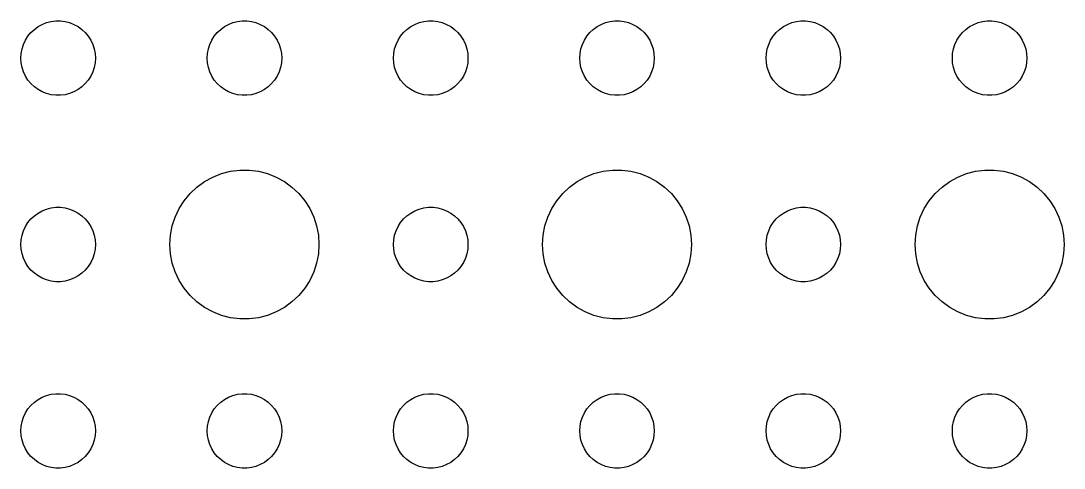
# Model space of a CAD drawing. Header units: metres. Extents: x -142 to 142, y -142 to 142.
# Drawn here: x 6 to 48, y -114 to -96 of the extents above; entities that cross this region are included whole.
import ezdxf

# ---------------------------------------------------------------- set-up
doc = ezdxf.new("R2010")
doc.units = ezdxf.units.M

msp = doc.modelspace()

# ---------------------------------------------------------------- linework, layer by layer
for p, q in [((6.69626, -96.2335), (6.86133, -96.1428)), ((6.86133, -96.1428), (7.03647, -96.0734)), ((7.03647, -96.0734), (7.21892, -96.0266)), ((7.21892, -96.0266), (7.40581, -96.003)), ((7.40581, -96.003), (7.59418, -96.003)), ((7.59418, -96.003), (7.78107, -96.0266)), ((7.78107, -96.0266), (7.96352, -96.0734)), ((7.96352, -96.0734), (8.13866, -96.1428)), ((8.13866, -96.1428), (8.30373, -96.2335)), ((14.1963, -96.2335), (14.3613, -96.1428)), ((14.3613, -96.1428), (14.5365, -96.0734)), ((14.5365, -96.0734), (14.7189, -96.0266)), ((14.7189, -96.0266), (14.9058, -96.003)), ((14.9058, -96.003), (15.0942, -96.003)), ((15.0942, -96.003), (15.2811, -96.0266)), ((15.2811, -96.0266), (15.4635, -96.0734)), ((15.4635, -96.0734), (15.6387, -96.1428)), ((15.6387, -96.1428), (15.8037, -96.2335)), ((21.6963, -96.2335), (21.8613, -96.1428)), ((21.8613, -96.1428), (22.0365, -96.0734)), ((22.0365, -96.0734), (22.2189, -96.0266)), ((22.2189, -96.0266), (22.4058, -96.003)), ((22.4058, -96.003), (22.5942, -96.003)), ((22.5942, -96.003), (22.7811, -96.0266)), ((22.7811, -96.0266), (22.9635, -96.0734)), ((22.9635, -96.0734), (23.1387, -96.1428)), ((23.1387, -96.1428), (23.3037, -96.2335)), ((29.1963, -96.2335), (29.3613, -96.1428)), ((29.3613, -96.1428), (29.5365, -96.0734)), ((29.5365, -96.0734), (29.7189, -96.0266)), ((29.7189, -96.0266), (29.9058, -96.003)), ((29.9058, -96.003), (30.0942, -96.003)), ((30.0942, -96.003), (30.2811, -96.0266)), ((30.2811, -96.0266), (30.4635, -96.0734)), ((30.4635, -96.0734), (30.6387, -96.1428)), ((30.6387, -96.1428), (30.8037, -96.2335)), ((36.6963, -96.2335), (36.8613, -96.1428)), ((36.8613, -96.1428), (37.0365, -96.0734)), ((37.0365, -96.0734), (37.2189, -96.0266)), ((37.2189, -96.0266), (37.4058, -96.003)), ((37.4058, -96.003), (37.5942, -96.003)), ((37.5942, -96.003), (37.7811, -96.0266)), ((37.7811, -96.0266), (37.9635, -96.0734)), ((37.9635, -96.0734), (38.1387, -96.1428)), ((38.1387, -96.1428), (38.3037, -96.2335)), ((44.1963, -96.2335), (44.3613, -96.1428)), ((44.3613, -96.1428), (44.5365, -96.0734)), ((44.5365, -96.0734), (44.7189, -96.0266)), ((44.7189, -96.0266), (44.9058, -96.003)), ((44.9058, -96.003), (45.0942, -96.003)), ((45.0942, -96.003), (45.2811, -96.0266)), ((45.2811, -96.0266), (45.4635, -96.0734)), ((45.4635, -96.0734), (45.6387, -96.1428)), ((45.6387, -96.1428), (45.8037, -96.2335)), ((6.28647, -96.6183), (6.40654, -96.4732)), ((6.40654, -96.4732), (6.54385, -96.3442)), ((6.54385, -96.3442), (6.69626, -96.2335)), ((8.30373, -96.2335), (8.45613, -96.3442)), ((8.45613, -96.3442), (8.59344, -96.4732)), ((8.59344, -96.4732), (8.71352, -96.6183)), ((13.7865, -96.6183), (13.9065, -96.4732)), ((13.9065, -96.4732), (14.0439, -96.3442)), ((14.0439, -96.3442), (14.1963, -96.2335)), ((15.8037, -96.2335), (15.9561, -96.3442)), ((15.9561, -96.3442), (16.0934, -96.4732)), ((16.0934, -96.4732), (16.2135, -96.6183)), ((21.2865, -96.6183), (21.4065, -96.4732)), ((21.4065, -96.4732), (21.5439, -96.3442)), ((21.5439, -96.3442), (21.6963, -96.2335)), ((23.3037, -96.2335), (23.4561, -96.3442)), ((23.4561, -96.3442), (23.5934, -96.4732)), ((23.5934, -96.4732), (23.7135, -96.6183)), ((28.7865, -96.6183), (28.9065, -96.4732)), ((28.9065, -96.4732), (29.0439, -96.3442)), ((29.0439, -96.3442), (29.1963, -96.2335)), ((30.8037, -96.2335), (30.9561, -96.3442)), ((30.9561, -96.3442), (31.0934, -96.4732)), ((31.0934, -96.4732), (31.2135, -96.6183)), ((36.2865, -96.6183), (36.4065, -96.4732)), ((36.4065, -96.4732), (36.5439, -96.3442)), ((36.5439, -96.3442), (36.6963, -96.2335)), ((38.3037, -96.2335), (38.4561, -96.3442)), ((38.4561, -96.3442), (38.5934, -96.4732)), ((38.5934, -96.4732), (38.7135, -96.6183)), ((43.7865, -96.6183), (43.9065, -96.4732)), ((43.9065, -96.4732), (44.0439, -96.3442)), ((44.0439, -96.3442), (44.1963, -96.2335)), ((45.8037, -96.2335), (45.9561, -96.3442)), ((45.9561, -96.3442), (46.0934, -96.4732)), ((46.0934, -96.4732), (46.2135, -96.6183)), ((6.04712, -97.127), (6.10533, -96.9478)), ((6.10533, -96.9478), (6.18553, -96.7774)), ((6.18553, -96.7774), (6.28647, -96.6183)), ((8.71352, -96.6183), (8.81445, -96.7774)), ((8.81445, -96.7774), (8.89465, -96.9478)), ((8.89465, -96.9478), (8.95287, -97.127)), ((13.5471, -97.127), (13.6053, -96.9478)), ((13.6053, -96.9478), (13.6855, -96.7774)), ((13.6855, -96.7774), (13.7865, -96.6183)), ((16.2135, -96.6183), (16.3145, -96.7774)), ((16.3145, -96.7774), (16.3947, -96.9478)), ((16.3947, -96.9478), (16.4529, -97.127)), ((21.0471, -97.127), (21.1053, -96.9478)), ((21.1053, -96.9478), (21.1855, -96.7774)), ((21.1855, -96.7774), (21.2865, -96.6183)), ((23.7135, -96.6183), (23.8145, -96.7774)), ((23.8145, -96.7774), (23.8947, -96.9478)), ((23.8947, -96.9478), (23.9529, -97.127)), ((28.5471, -97.127), (28.6053, -96.9478)), ((28.6053, -96.9478), (28.6855, -96.7774)), ((28.6855, -96.7774), (28.7865, -96.6183)), ((31.2135, -96.6183), (31.3145, -96.7774)), ((31.3145, -96.7774), (31.3947, -96.9478)), ((31.3947, -96.9478), (31.4529, -97.127)), ((36.0471, -97.127), (36.1053, -96.9478)), ((36.1053, -96.9478), (36.1855, -96.7774)), ((36.1855, -96.7774), (36.2865, -96.6183)), ((38.7135, -96.6183), (38.8145, -96.7774)), ((38.8145, -96.7774), (38.8947, -96.9478)), ((38.8947, -96.9478), (38.9529, -97.127)), ((43.5471, -97.127), (43.6053, -96.9478)), ((43.6053, -96.9478), (43.6855, -96.7774)), ((43.6855, -96.7774), (43.7865, -96.6183)), ((46.2135, -96.6183), (46.3145, -96.7774)), ((46.3145, -96.7774), (46.3947, -96.9478)), ((46.3947, -96.9478), (46.4529, -97.127)), ((6, -97.5), (6.01183, -97.312)), ((6.01183, -97.312), (6.04712, -97.127)), ((8.95287, -97.127), (8.98816, -97.312)), ((8.98816, -97.312), (9, -97.5)), ((13.5, -97.5), (13.5118, -97.312)), ((13.5118, -97.312), (13.5471, -97.127)), ((16.4529, -97.127), (16.4882, -97.312)), ((16.4882, -97.312), (16.5, -97.5)), ((21, -97.5), (21.0118, -97.312)), ((21.0118, -97.312), (21.0471, -97.127)), ((23.9529, -97.127), (23.9882, -97.312)), ((23.9882, -97.312), (24, -97.5)), ((28.5, -97.5), (28.5118, -97.312)), ((28.5118, -97.312), (28.5471, -97.127)), ((31.4529, -97.127), (31.4882, -97.312)), ((31.4882, -97.312), (31.5, -97.5)), ((36, -97.5), (36.0118, -97.312)), ((36.0118, -97.312), (36.0471, -97.127)), ((38.9529, -97.127), (38.9882, -97.312)), ((38.9882, -97.312), (39, -97.5)), ((43.5, -97.5), (43.5118, -97.312)), ((43.5118, -97.312), (43.5471, -97.127)), ((46.4529, -97.127), (46.4882, -97.312)), ((46.4882, -97.312), (46.5, -97.5)), ((6.01183, -97.688), (6, -97.5)), ((6.04712, -97.873), (6.01183, -97.688)), ((8.98816, -97.688), (8.95287, -97.873)), ((9, -97.5), (8.98816, -97.688)), ((13.5118, -97.688), (13.5, -97.5)), ((13.5471, -97.873), (13.5118, -97.688)), ((16.4882, -97.688), (16.4529, -97.873)), ((16.5, -97.5), (16.4882, -97.688)), ((21.0118, -97.688), (21, -97.5)), ((21.0471, -97.873), (21.0118, -97.688)), ((23.9882, -97.688), (23.9529, -97.873)), ((24, -97.5), (23.9882, -97.688)), ((28.5118, -97.688), (28.5, -97.5)), ((28.5471, -97.873), (28.5118, -97.688)), ((31.4882, -97.688), (31.4529, -97.873)), ((31.5, -97.5), (31.4882, -97.688)), ((36.0118, -97.688), (36, -97.5)), ((36.0471, -97.873), (36.0118, -97.688)), ((38.9882, -97.688), (38.9529, -97.873)), ((39, -97.5), (38.9882, -97.688)), ((43.5118, -97.688), (43.5, -97.5)), ((43.5471, -97.873), (43.5118, -97.688)), ((46.4882, -97.688), (46.4529, -97.873)), ((46.5, -97.5), (46.4882, -97.688)), ((6.10533, -98.0522), (6.04712, -97.873)), ((6.18553, -98.2226), (6.10533, -98.0522)), ((6.28647, -98.3817), (6.18553, -98.2226)), ((8.81445, -98.2226), (8.71352, -98.3817)), ((8.89465, -98.0522), (8.81445, -98.2226)), ((8.95287, -97.873), (8.89465, -98.0522)), ((13.6053, -98.0522), (13.5471, -97.873)), ((13.6855, -98.2226), (13.6053, -98.0522)), ((13.7865, -98.3817), (13.6855, -98.2226)), ((16.3145, -98.2226), (16.2135, -98.3817)), ((16.3947, -98.0522), (16.3145, -98.2226)), ((16.4529, -97.873), (16.3947, -98.0522)), ((21.1053, -98.0522), (21.0471, -97.873)), ((21.1855, -98.2226), (21.1053, -98.0522)), ((21.2865, -98.3817), (21.1855, -98.2226)), ((23.8145, -98.2226), (23.7135, -98.3817)), ((23.8947, -98.0522), (23.8145, -98.2226)), ((23.9529, -97.873), (23.8947, -98.0522)), ((28.6053, -98.0522), (28.5471, -97.873)), ((28.6855, -98.2226), (28.6053, -98.0522)), ((28.7865, -98.3817), (28.6855, -98.2226)), ((31.3145, -98.2226), (31.2135, -98.3817)), ((31.3947, -98.0522), (31.3145, -98.2226)), ((31.4529, -97.873), (31.3947, -98.0522)), ((36.1053, -98.0522), (36.0471, -97.873)), ((36.1855, -98.2226), (36.1053, -98.0522)), ((36.2865, -98.3817), (36.1855, -98.2226)), ((38.8145, -98.2226), (38.7135, -98.3817)), ((38.8947, -98.0522), (38.8145, -98.2226)), ((38.9529, -97.873), (38.8947, -98.0522)), ((43.6053, -98.0522), (43.5471, -97.873)), ((43.6855, -98.2226), (43.6053, -98.0522)), ((43.7865, -98.3817), (43.6855, -98.2226)), ((46.3145, -98.2226), (46.2135, -98.3817)), ((46.3947, -98.0522), (46.3145, -98.2226)), ((46.4529, -97.873), (46.3947, -98.0522)), ((6.40654, -98.5268), (6.28647, -98.3817)), ((6.54385, -98.6558), (6.40654, -98.5268)), ((6.69626, -98.7665), (6.54385, -98.6558)), ((8.45613, -98.6558), (8.30373, -98.7665)), ((8.59344, -98.5268), (8.45613, -98.6558)), ((8.71352, -98.3817), (8.59344, -98.5268)), ((13.9065, -98.5268), (13.7865, -98.3817)), ((14.0439, -98.6558), (13.9065, -98.5268)), ((14.1963, -98.7665), (14.0439, -98.6558)), ((15.9561, -98.6558), (15.8037, -98.7665)), ((16.0934, -98.5268), (15.9561, -98.6558)), ((16.2135, -98.3817), (16.0934, -98.5268)), ((21.4065, -98.5268), (21.2865, -98.3817)), ((21.5439, -98.6558), (21.4065, -98.5268)), ((21.6963, -98.7665), (21.5439, -98.6558)), ((23.4561, -98.6558), (23.3037, -98.7665)), ((23.5934, -98.5268), (23.4561, -98.6558)), ((23.7135, -98.3817), (23.5934, -98.5268)), ((28.9065, -98.5268), (28.7865, -98.3817)), ((29.0439, -98.6558), (28.9065, -98.5268)), ((29.1963, -98.7665), (29.0439, -98.6558)), ((30.9561, -98.6558), (30.8037, -98.7665)), ((31.0934, -98.5268), (30.9561, -98.6558)), ((31.2135, -98.3817), (31.0934, -98.5268)), ((36.4065, -98.5268), (36.2865, -98.3817)), ((36.5439, -98.6558), (36.4065, -98.5268)), ((36.6963, -98.7665), (36.5439, -98.6558)), ((38.4561, -98.6558), (38.3037, -98.7665)), ((38.5934, -98.5268), (38.4561, -98.6558)), ((38.7135, -98.3817), (38.5934, -98.5268)), ((43.9065, -98.5268), (43.7865, -98.3817)), ((44.0439, -98.6558), (43.9065, -98.5268)), ((44.1963, -98.7665), (44.0439, -98.6558)), ((45.9561, -98.6558), (45.8037, -98.7665)), ((46.0934, -98.5268), (45.9561, -98.6558)), ((46.2135, -98.3817), (46.0934, -98.5268)), ((6.86133, -98.8572), (6.69626, -98.7665)), ((7.03647, -98.9266), (6.86133, -98.8572)), ((7.21892, -98.9734), (7.03647, -98.9266)), ((7.40581, -98.997), (7.21892, -98.9734)), ((7.59418, -98.997), (7.40581, -98.997)), ((7.78107, -98.9734), (7.59418, -98.997)), ((7.96352, -98.9266), (7.78107, -98.9734)), ((8.13866, -98.8572), (7.96352, -98.9266)), ((8.30373, -98.7665), (8.13866, -98.8572)), ((14.3613, -98.8572), (14.1963, -98.7665)), ((14.5365, -98.9266), (14.3613, -98.8572)), ((14.7189, -98.9734), (14.5365, -98.9266)), ((14.9058, -98.997), (14.7189, -98.9734)), ((15.0942, -98.997), (14.9058, -98.997)), ((15.2811, -98.9734), (15.0942, -98.997)), ((15.4635, -98.9266), (15.2811, -98.9734)), ((15.6387, -98.8572), (15.4635, -98.9266)), ((15.8037, -98.7665), (15.6387, -98.8572)), ((21.8613, -98.8572), (21.6963, -98.7665)), ((22.0365, -98.9266), (21.8613, -98.8572)), ((22.2189, -98.9734), (22.0365, -98.9266)), ((22.4058, -98.997), (22.2189, -98.9734)), ((22.5942, -98.997), (22.4058, -98.997)), ((22.7811, -98.9734), (22.5942, -98.997)), ((22.9635, -98.9266), (22.7811, -98.9734)), ((23.1387, -98.8572), (22.9635, -98.9266)), ((23.3037, -98.7665), (23.1387, -98.8572)), ((29.3613, -98.8572), (29.1963, -98.7665)), ((29.5365, -98.9266), (29.3613, -98.8572)), ((29.7189, -98.9734), (29.5365, -98.9266)), ((29.9058, -98.997), (29.7189, -98.9734)), ((30.0942, -98.997), (29.9058, -98.997)), ((30.2811, -98.9734), (30.0942, -98.997)), ((30.4635, -98.9266), (30.2811, -98.9734)), ((30.6387, -98.8572), (30.4635, -98.9266)), ((30.8037, -98.7665), (30.6387, -98.8572)), ((36.8613, -98.8572), (36.6963, -98.7665)), ((37.0365, -98.9266), (36.8613, -98.8572)), ((37.2189, -98.9734), (37.0365, -98.9266)), ((37.4058, -98.997), (37.2189, -98.9734)), ((37.5942, -98.997), (37.4058, -98.997)), ((37.7811, -98.9734), (37.5942, -98.997)), ((37.9635, -98.9266), (37.7811, -98.9734)), ((38.1387, -98.8572), (37.9635, -98.9266)), ((38.3037, -98.7665), (38.1387, -98.8572)), ((44.3613, -98.8572), (44.1963, -98.7665)), ((44.5365, -98.9266), (44.3613, -98.8572)), ((44.7189, -98.9734), (44.5365, -98.9266)), ((44.9058, -98.997), (44.7189, -98.9734)), ((45.0942, -98.997), (44.9058, -98.997)), ((45.2811, -98.9734), (45.0942, -98.997)), ((45.4635, -98.9266), (45.2811, -98.9734)), ((45.6387, -98.8572), (45.4635, -98.9266)), ((45.8037, -98.7665), (45.6387, -98.8572)), ((14.0729, -102.147), (14.4379, -102.053)), ((14.4379, -102.053), (14.8116, -102.006)), ((14.8116, -102.006), (15.1884, -102.006)), ((15.1884, -102.006), (15.5621, -102.053)), ((15.5621, -102.053), (15.927, -102.147)), ((29.0729, -102.147), (29.4379, -102.053)), ((29.4379, -102.053), (29.8116, -102.006)), ((29.8116, -102.006), (30.1884, -102.006)), ((30.1884, -102.006), (30.5621, -102.053)), ((30.5621, -102.053), (30.927, -102.147)), ((44.0729, -102.147), (44.4379, -102.053)), ((44.4379, -102.053), (44.8116, -102.006)), ((44.8116, -102.006), (45.1884, -102.006)), ((45.1884, -102.006), (45.5621, -102.053)), ((45.5621, -102.053), (45.927, -102.147)), ((13.0877, -102.688), (13.3925, -102.467)), ((13.3925, -102.467), (13.7227, -102.286)), ((13.7227, -102.286), (14.0729, -102.147)), ((15.927, -102.147), (16.2773, -102.286)), ((16.2773, -102.286), (16.6075, -102.467)), ((16.6075, -102.467), (16.9123, -102.688)), ((28.0877, -102.688), (28.3925, -102.467)), ((28.3925, -102.467), (28.7227, -102.286)), ((28.7227, -102.286), (29.0729, -102.147)), ((30.927, -102.147), (31.2773, -102.286)), ((31.2773, -102.286), (31.6075, -102.467)), ((31.6075, -102.467), (31.9123, -102.688)), ((43.0877, -102.688), (43.3925, -102.467)), ((43.3925, -102.467), (43.7227, -102.286)), ((43.7227, -102.286), (44.0729, -102.147)), ((45.927, -102.147), (46.2773, -102.286)), ((46.2773, -102.286), (46.6075, -102.467)), ((46.6075, -102.467), (46.9123, -102.688)), ((12.8131, -102.946), (13.0877, -102.688)), ((16.9123, -102.688), (17.1869, -102.946)), ((27.8131, -102.946), (28.0877, -102.688)), ((31.9123, -102.688), (32.1869, -102.946)), ((42.8131, -102.946), (43.0877, -102.688)), ((46.9123, -102.688), (47.1869, -102.946)), ((12.3711, -103.555), (12.5729, -103.237)), ((12.5729, -103.237), (12.8131, -102.946)), ((17.1869, -102.946), (17.427, -103.237)), ((17.427, -103.237), (17.6289, -103.555)), ((27.3711, -103.555), (27.5729, -103.237)), ((27.5729, -103.237), (27.8131, -102.946)), ((32.1869, -102.946), (32.427, -103.237)), ((32.427, -103.237), (32.6289, -103.555)), ((42.3711, -103.555), (42.5729, -103.237)), ((42.5729, -103.237), (42.8131, -102.946)), ((47.1869, -102.946), (47.427, -103.237)), ((47.427, -103.237), (47.6289, -103.555)), ((6.54385, -103.844), (6.69626, -103.734)), ((6.69626, -103.734), (6.86133, -103.643)), ((6.86133, -103.643), (7.03647, -103.573)), ((7.03647, -103.573), (7.21892, -103.527)), ((7.21892, -103.527), (7.40581, -103.503)), ((7.40581, -103.503), (7.59418, -103.503)), ((7.59418, -103.503), (7.78107, -103.527)), ((7.78107, -103.527), (7.96352, -103.573)), ((7.96352, -103.573), (8.13866, -103.643)), ((8.13866, -103.643), (8.30373, -103.734)), ((8.30373, -103.734), (8.45613, -103.844)), ((12.2107, -103.896), (12.3711, -103.555)), ((17.6289, -103.555), (17.7893, -103.896)), ((21.5439, -103.844), (21.6963, -103.734)), ((21.6963, -103.734), (21.8613, -103.643)), ((21.8613, -103.643), (22.0365, -103.573)), ((22.0365, -103.573), (22.2189, -103.527)), ((22.2189, -103.527), (22.4058, -103.503)), ((22.4058, -103.503), (22.5942, -103.503)), ((22.5942, -103.503), (22.7811, -103.527)), ((22.7811, -103.527), (22.9635, -103.573)), ((22.9635, -103.573), (23.1387, -103.643)), ((23.1387, -103.643), (23.3037, -103.734)), ((23.3037, -103.734), (23.4561, -103.844)), ((27.2107, -103.896), (27.3711, -103.555)), ((32.6289, -103.555), (32.7893, -103.896)), ((36.5439, -103.844), (36.6963, -103.734)), ((36.6963, -103.734), (36.8613, -103.643)), ((36.8613, -103.643), (37.0365, -103.573)), ((37.0365, -103.573), (37.2189, -103.527)), ((37.2189, -103.527), (37.4058, -103.503)), ((37.4058, -103.503), (37.5942, -103.503)), ((37.5942, -103.503), (37.7811, -103.527)), ((37.7811, -103.527), (37.9635, -103.573)), ((37.9635, -103.573), (38.1387, -103.643)), ((38.1387, -103.643), (38.3037, -103.734)), ((38.3037, -103.734), (38.4561, -103.844)), ((42.2107, -103.896), (42.3711, -103.555)), ((47.6289, -103.555), (47.7893, -103.896)), ((6.18553, -104.277), (6.28647, -104.118)), ((6.28647, -104.118), (6.40654, -103.973)), ((6.40654, -103.973), (6.54385, -103.844)), ((8.45613, -103.844), (8.59344, -103.973)), ((8.59344, -103.973), (8.71352, -104.118)), ((8.71352, -104.118), (8.81445, -104.277)), ((12.0942, -104.254), (12.2107, -103.896)), ((17.7893, -103.896), (17.9057, -104.254)), ((21.1855, -104.277), (21.2865, -104.118)), ((21.2865, -104.118), (21.4065, -103.973)), ((21.4065, -103.973), (21.5439, -103.844)), ((23.4561, -103.844), (23.5934, -103.973)), ((23.5934, -103.973), (23.7135, -104.118)), ((23.7135, -104.118), (23.8145, -104.277)), ((27.0942, -104.254), (27.2107, -103.896)), ((32.7893, -103.896), (32.9057, -104.254)), ((36.1855, -104.277), (36.2865, -104.118)), ((36.2865, -104.118), (36.4065, -103.973)), ((36.4065, -103.973), (36.5439, -103.844)), ((38.4561, -103.844), (38.5934, -103.973)), ((38.5934, -103.973), (38.7135, -104.118)), ((38.7135, -104.118), (38.8145, -104.277)), ((42.0942, -104.254), (42.2107, -103.896)), ((47.7893, -103.896), (47.9057, -104.254)), ((6.04712, -104.627), (6.10533, -104.448)), ((6.10533, -104.448), (6.18553, -104.277)), ((8.81445, -104.277), (8.89465, -104.448)), ((8.89465, -104.448), (8.95287, -104.627)), ((12.0237, -104.624), (12.0942, -104.254)), ((17.9057, -104.254), (17.9763, -104.624)), ((21.0471, -104.627), (21.1053, -104.448)), ((21.1053, -104.448), (21.1855, -104.277)), ((23.8145, -104.277), (23.8947, -104.448)), ((23.8947, -104.448), (23.9529, -104.627)), ((27.0237, -104.624), (27.0942, -104.254)), ((32.9057, -104.254), (32.9763, -104.624)), ((36.0471, -104.627), (36.1053, -104.448)), ((36.1053, -104.448), (36.1855, -104.277)), ((38.8145, -104.277), (38.8947, -104.448)), ((38.8947, -104.448), (38.9529, -104.627)), ((42.0237, -104.624), (42.0942, -104.254)), ((47.9057, -104.254), (47.9763, -104.624)), ((6, -105), (6.01183, -104.812)), ((6.01183, -105.188), (6, -105)), ((6.01183, -104.812), (6.04712, -104.627)), ((8.95287, -104.627), (8.98816, -104.812)), ((8.98816, -104.812), (9, -105)), ((9, -105), (8.98816, -105.188)), ((12, -105), (12.0237, -104.624)), ((12.0237, -105.376), (12, -105)), ((17.9763, -104.624), (18, -105)), ((18, -105), (17.9763, -105.376)), ((21, -105), (21.0118, -104.812)), ((21.0118, -105.188), (21, -105)), ((21.0118, -104.812), (21.0471, -104.627)), ((23.9529, -104.627), (23.9882, -104.812)), ((23.9882, -104.812), (24, -105)), ((24, -105), (23.9882, -105.188)), ((27, -105), (27.0237, -104.624)), ((27.0237, -105.376), (27, -105)), ((32.9763, -104.624), (33, -105)), ((33, -105), (32.9763, -105.376)), ((36, -105), (36.0118, -104.812)), ((36.0118, -105.188), (36, -105)), ((36.0118, -104.812), (36.0471, -104.627)), ((38.9529, -104.627), (38.9882, -104.812)), ((38.9882, -104.812), (39, -105)), ((39, -105), (38.9882, -105.188)), ((42, -105), (42.0237, -104.624)), ((42.0237, -105.376), (42, -105)), ((47.9763, -104.624), (48, -105)), ((48, -105), (47.9763, -105.376)), ((6.04712, -105.373), (6.01183, -105.188)), ((6.10533, -105.552), (6.04712, -105.373)), ((8.95287, -105.373), (8.89465, -105.552)), ((8.98816, -105.188), (8.95287, -105.373)), ((12.0942, -105.746), (12.0237, -105.376)), ((17.9763, -105.376), (17.9057, -105.746)), ((21.0471, -105.373), (21.0118, -105.188)), ((21.1053, -105.552), (21.0471, -105.373)), ((23.9529, -105.373), (23.8947, -105.552)), ((23.9882, -105.188), (23.9529, -105.373)), ((27.0942, -105.746), (27.0237, -105.376)), ((32.9763, -105.376), (32.9057, -105.746)), ((36.0471, -105.373), (36.0118, -105.188)), ((36.1053, -105.552), (36.0471, -105.373)), ((38.9529, -105.373), (38.8947, -105.552)), ((38.9882, -105.188), (38.9529, -105.373)), ((42.0942, -105.746), (42.0237, -105.376)), ((47.9763, -105.376), (47.9057, -105.746)), ((6.18553, -105.723), (6.10533, -105.552)), ((6.28647, -105.882), (6.18553, -105.723)), ((8.81445, -105.723), (8.71352, -105.882)), ((8.89465, -105.552), (8.81445, -105.723)), ((12.2107, -106.104), (12.0942, -105.746)), ((17.9057, -105.746), (17.7893, -106.104)), ((21.1855, -105.723), (21.1053, -105.552)), ((21.2865, -105.882), (21.1855, -105.723)), ((23.8145, -105.723), (23.7135, -105.882)), ((23.8947, -105.552), (23.8145, -105.723)), ((27.2107, -106.104), (27.0942, -105.746)), ((32.9057, -105.746), (32.7893, -106.104)), ((36.1855, -105.723), (36.1053, -105.552)), ((36.2865, -105.882), (36.1855, -105.723)), ((38.8145, -105.723), (38.7135, -105.882)), ((38.8947, -105.552), (38.8145, -105.723)), ((42.2107, -106.104), (42.0942, -105.746)), ((47.9057, -105.746), (47.7893, -106.104)), ((6.40654, -106.027), (6.28647, -105.882)), ((6.54385, -106.156), (6.40654, -106.027)), ((6.69626, -106.266), (6.54385, -106.156)), ((8.45613, -106.156), (8.30373, -106.266)), ((8.59344, -106.027), (8.45613, -106.156)), ((8.71352, -105.882), (8.59344, -106.027)), ((12.3711, -106.445), (12.2107, -106.104)), ((17.7893, -106.104), (17.6289, -106.445)), ((21.4065, -106.027), (21.2865, -105.882)), ((21.5439, -106.156), (21.4065, -106.027)), ((21.6963, -106.266), (21.5439, -106.156)), ((23.4561, -106.156), (23.3037, -106.266)), ((23.5934, -106.027), (23.4561, -106.156)), ((23.7135, -105.882), (23.5934, -106.027)), ((27.3711, -106.445), (27.2107, -106.104)), ((32.7893, -106.104), (32.6289, -106.445)), ((36.4065, -106.027), (36.2865, -105.882)), ((36.5439, -106.156), (36.4065, -106.027)), ((36.6963, -106.266), (36.5439, -106.156)), ((38.4561, -106.156), (38.3037, -106.266)), ((38.5934, -106.027), (38.4561, -106.156)), ((38.7135, -105.882), (38.5934, -106.027)), ((42.3711, -106.445), (42.2107, -106.104)), ((47.7893, -106.104), (47.6289, -106.445)), ((6.86133, -106.357), (6.69626, -106.266)), ((7.03647, -106.427), (6.86133, -106.357)), ((7.21892, -106.473), (7.03647, -106.427)), ((7.40581, -106.497), (7.21892, -106.473)), ((7.59418, -106.497), (7.40581, -106.497)), ((7.78107, -106.473), (7.59418, -106.497)), ((7.96352, -106.427), (7.78107, -106.473)), ((8.13866, -106.357), (7.96352, -106.427)), ((8.30373, -106.266), (8.13866, -106.357)), ((12.5729, -106.763), (12.3711, -106.445)), ((17.6289, -106.445), (17.427, -106.763)), ((21.8613, -106.357), (21.6963, -106.266)), ((22.0365, -106.427), (21.8613, -106.357)), ((22.2189, -106.473), (22.0365, -106.427)), ((22.4058, -106.497), (22.2189, -106.473)), ((22.5942, -106.497), (22.4058, -106.497)), ((22.7811, -106.473), (22.5942, -106.497)), ((22.9635, -106.427), (22.7811, -106.473)), ((23.1387, -106.357), (22.9635, -106.427)), ((23.3037, -106.266), (23.1387, -106.357)), ((27.5729, -106.763), (27.3711, -106.445)), ((32.6289, -106.445), (32.427, -106.763)), ((36.8613, -106.357), (36.6963, -106.266)), ((37.0365, -106.427), (36.8613, -106.357)), ((37.2189, -106.473), (37.0365, -106.427)), ((37.4058, -106.497), (37.2189, -106.473)), ((37.5942, -106.497), (37.4058, -106.497)), ((37.7811, -106.473), (37.5942, -106.497)), ((37.9635, -106.427), (37.7811, -106.473)), ((38.1387, -106.357), (37.9635, -106.427)), ((38.3037, -106.266), (38.1387, -106.357)), ((42.5729, -106.763), (42.3711, -106.445)), ((47.6289, -106.445), (47.427, -106.763)), ((12.8131, -107.054), (12.5729, -106.763)), ((13.0877, -107.312), (12.8131, -107.054)), ((17.1869, -107.054), (16.9123, -107.312)), ((17.427, -106.763), (17.1869, -107.054)), ((27.8131, -107.054), (27.5729, -106.763)), ((28.0877, -107.312), (27.8131, -107.054)), ((32.1869, -107.054), (31.9123, -107.312)), ((32.427, -106.763), (32.1869, -107.054)), ((42.8131, -107.054), (42.5729, -106.763)), ((43.0877, -107.312), (42.8131, -107.054)), ((47.1869, -107.054), (46.9123, -107.312)), ((47.427, -106.763), (47.1869, -107.054)), ((13.3925, -107.533), (13.0877, -107.312)), ((16.9123, -107.312), (16.6075, -107.533)), ((28.3925, -107.533), (28.0877, -107.312)), ((31.9123, -107.312), (31.6075, -107.533)), ((43.3925, -107.533), (43.0877, -107.312)), ((46.9123, -107.312), (46.6075, -107.533)), ((13.7227, -107.714), (13.3925, -107.533)), ((14.0729, -107.853), (13.7227, -107.714)), ((14.4379, -107.947), (14.0729, -107.853)), ((15.927, -107.853), (15.5621, -107.947)), ((16.2773, -107.714), (15.927, -107.853)), ((16.6075, -107.533), (16.2773, -107.714)), ((28.7227, -107.714), (28.3925, -107.533)), ((29.0729, -107.853), (28.7227, -107.714)), ((29.4379, -107.947), (29.0729, -107.853)), ((30.927, -107.853), (30.5621, -107.947)), ((31.2773, -107.714), (30.927, -107.853)), ((31.6075, -107.533), (31.2773, -107.714)), ((43.7227, -107.714), (43.3925, -107.533)), ((44.0729, -107.853), (43.7227, -107.714)), ((44.4379, -107.947), (44.0729, -107.853)), ((45.927, -107.853), (45.5621, -107.947)), ((46.2773, -107.714), (45.927, -107.853)), ((46.6075, -107.533), (46.2773, -107.714)), ((14.8116, -107.994), (14.4379, -107.947)), ((15.1884, -107.994), (14.8116, -107.994)), ((15.5621, -107.947), (15.1884, -107.994)), ((29.8116, -107.994), (29.4379, -107.947)), ((30.1884, -107.994), (29.8116, -107.994)), ((30.5621, -107.947), (30.1884, -107.994)), ((44.8116, -107.994), (44.4379, -107.947)), ((45.1884, -107.994), (44.8116, -107.994)), ((45.5621, -107.947), (45.1884, -107.994)), ((6.54385, -111.344), (6.69626, -111.234)), ((6.69626, -111.234), (6.86133, -111.143)), ((6.86133, -111.143), (7.03647, -111.073)), ((7.03647, -111.073), (7.21892, -111.027)), ((7.21892, -111.027), (7.40581, -111.003)), ((7.40581, -111.003), (7.59418, -111.003)), ((7.59418, -111.003), (7.78107, -111.027)), ((7.78107, -111.027), (7.96352, -111.073)), ((7.96352, -111.073), (8.13866, -111.143)), ((8.13866, -111.143), (8.30373, -111.234)), ((8.30373, -111.234), (8.45613, -111.344)), ((14.0439, -111.344), (14.1963, -111.234)), ((14.1963, -111.234), (14.3613, -111.143)), ((14.3613, -111.143), (14.5365, -111.073)), ((14.5365, -111.073), (14.7189, -111.027)), ((14.7189, -111.027), (14.9058, -111.003)), ((14.9058, -111.003), (15.0942, -111.003)), ((15.0942, -111.003), (15.2811, -111.027)), ((15.2811, -111.027), (15.4635, -111.073)), ((15.4635, -111.073), (15.6387, -111.143)), ((15.6387, -111.143), (15.8037, -111.234)), ((15.8037, -111.234), (15.9561, -111.344)), ((21.5439, -111.344), (21.6963, -111.234)), ((21.6963, -111.234), (21.8613, -111.143)), ((21.8613, -111.143), (22.0365, -111.073)), ((22.0365, -111.073), (22.2189, -111.027)), ((22.2189, -111.027), (22.4058, -111.003)), ((22.4058, -111.003), (22.5942, -111.003)), ((22.5942, -111.003), (22.7811, -111.027)), ((22.7811, -111.027), (22.9635, -111.073)), ((22.9635, -111.073), (23.1387, -111.143)), ((23.1387, -111.143), (23.3037, -111.234)), ((23.3037, -111.234), (23.4561, -111.344)), ((29.0439, -111.344), (29.1963, -111.234)), ((29.1963, -111.234), (29.3613, -111.143)), ((29.3613, -111.143), (29.5365, -111.073)), ((29.5365, -111.073), (29.7189, -111.027)), ((29.7189, -111.027), (29.9058, -111.003)), ((29.9058, -111.003), (30.0942, -111.003)), ((30.0942, -111.003), (30.2811, -111.027)), ((30.2811, -111.027), (30.4635, -111.073)), ((30.4635, -111.073), (30.6387, -111.143)), ((30.6387, -111.143), (30.8037, -111.234)), ((30.8037, -111.234), (30.9561, -111.344)), ((36.5439, -111.344), (36.6963, -111.234)), ((36.6963, -111.234), (36.8613, -111.143)), ((36.8613, -111.143), (37.0365, -111.073)), ((37.0365, -111.073), (37.2189, -111.027)), ((37.2189, -111.027), (37.4058, -111.003)), ((37.4058, -111.003), (37.5942, -111.003)), ((37.5942, -111.003), (37.7811, -111.027)), ((37.7811, -111.027), (37.9635, -111.073)), ((37.9635, -111.073), (38.1387, -111.143)), ((38.1387, -111.143), (38.3037, -111.234)), ((38.3037, -111.234), (38.4561, -111.344)), ((44.0439, -111.344), (44.1963, -111.234)), ((44.1963, -111.234), (44.3613, -111.143)), ((44.3613, -111.143), (44.5365, -111.073)), ((44.5365, -111.073), (44.7189, -111.027)), ((44.7189, -111.027), (44.9058, -111.003)), ((44.9058, -111.003), (45.0942, -111.003)), ((45.0942, -111.003), (45.2811, -111.027)), ((45.2811, -111.027), (45.4635, -111.073)), ((45.4635, -111.073), (45.6387, -111.143)), ((45.6387, -111.143), (45.8037, -111.234)), ((45.8037, -111.234), (45.9561, -111.344)), ((6.18553, -111.777), (6.28647, -111.618)), ((6.28647, -111.618), (6.40654, -111.473)), ((6.40654, -111.473), (6.54385, -111.344)), ((8.45613, -111.344), (8.59344, -111.473)), ((8.59344, -111.473), (8.71352, -111.618)), ((8.71352, -111.618), (8.81445, -111.777)), ((13.6855, -111.777), (13.7865, -111.618)), ((13.7865, -111.618), (13.9065, -111.473)), ((13.9065, -111.473), (14.0439, -111.344)), ((15.9561, -111.344), (16.0934, -111.473)), ((16.0934, -111.473), (16.2135, -111.618)), ((16.2135, -111.618), (16.3145, -111.777)), ((21.1855, -111.777), (21.2865, -111.618)), ((21.2865, -111.618), (21.4065, -111.473)), ((21.4065, -111.473), (21.5439, -111.344)), ((23.4561, -111.344), (23.5934, -111.473)), ((23.5934, -111.473), (23.7135, -111.618)), ((23.7135, -111.618), (23.8145, -111.777)), ((28.6855, -111.777), (28.7865, -111.618)), ((28.7865, -111.618), (28.9065, -111.473)), ((28.9065, -111.473), (29.0439, -111.344)), ((30.9561, -111.344), (31.0934, -111.473)), ((31.0934, -111.473), (31.2135, -111.618)), ((31.2135, -111.618), (31.3145, -111.777)), ((36.1855, -111.777), (36.2865, -111.618)), ((36.2865, -111.618), (36.4065, -111.473)), ((36.4065, -111.473), (36.5439, -111.344)), ((38.4561, -111.344), (38.5934, -111.473)), ((38.5934, -111.473), (38.7135, -111.618)), ((38.7135, -111.618), (38.8145, -111.777)), ((43.6855, -111.777), (43.7865, -111.618)), ((43.7865, -111.618), (43.9065, -111.473)), ((43.9065, -111.473), (44.0439, -111.344)), ((45.9561, -111.344), (46.0934, -111.473)), ((46.0934, -111.473), (46.2135, -111.618)), ((46.2135, -111.618), (46.3145, -111.777)), ((6.01183, -112.312), (6.04712, -112.127)), ((6.04712, -112.127), (6.10533, -111.948)), ((6.10533, -111.948), (6.18553, -111.777)), ((8.81445, -111.777), (8.89465, -111.948)), ((8.89465, -111.948), (8.95287, -112.127)), ((8.95287, -112.127), (8.98816, -112.312)), ((13.5118, -112.312), (13.5471, -112.127)), ((13.5471, -112.127), (13.6053, -111.948)), ((13.6053, -111.948), (13.6855, -111.777)), ((16.3145, -111.777), (16.3947, -111.948)), ((16.3947, -111.948), (16.4529, -112.127)), ((16.4529, -112.127), (16.4882, -112.312)), ((21.0118, -112.312), (21.0471, -112.127)), ((21.0471, -112.127), (21.1053, -111.948)), ((21.1053, -111.948), (21.1855, -111.777)), ((23.8145, -111.777), (23.8947, -111.948)), ((23.8947, -111.948), (23.9529, -112.127)), ((23.9529, -112.127), (23.9882, -112.312)), ((28.5118, -112.312), (28.5471, -112.127)), ((28.5471, -112.127), (28.6053, -111.948)), ((28.6053, -111.948), (28.6855, -111.777)), ((31.3145, -111.777), (31.3947, -111.948)), ((31.3947, -111.948), (31.4529, -112.127)), ((31.4529, -112.127), (31.4882, -112.312)), ((36.0118, -112.312), (36.0471, -112.127)), ((36.0471, -112.127), (36.1053, -111.948)), ((36.1053, -111.948), (36.1855, -111.777)), ((38.8145, -111.777), (38.8947, -111.948)), ((38.8947, -111.948), (38.9529, -112.127)), ((38.9529, -112.127), (38.9882, -112.312)), ((43.5118, -112.312), (43.5471, -112.127)), ((43.5471, -112.127), (43.6053, -111.948)), ((43.6053, -111.948), (43.6855, -111.777)), ((46.3145, -111.777), (46.3947, -111.948)), ((46.3947, -111.948), (46.4529, -112.127)), ((46.4529, -112.127), (46.4882, -112.312)), ((6, -112.5), (6.01183, -112.312)), ((6.01183, -112.688), (6, -112.5)), ((8.98816, -112.312), (9, -112.5)), ((9, -112.5), (8.98816, -112.688)), ((13.5, -112.5), (13.5118, -112.312)), ((13.5118, -112.688), (13.5, -112.5)), ((16.4882, -112.312), (16.5, -112.5)), ((16.5, -112.5), (16.4882, -112.688)), ((21, -112.5), (21.0118, -112.312)), ((21.0118, -112.688), (21, -112.5)), ((23.9882, -112.312), (24, -112.5)), ((24, -112.5), (23.9882, -112.688)), ((28.5, -112.5), (28.5118, -112.312)), ((28.5118, -112.688), (28.5, -112.5)), ((31.4882, -112.312), (31.5, -112.5)), ((31.5, -112.5), (31.4882, -112.688)), ((36, -112.5), (36.0118, -112.312)), ((36.0118, -112.688), (36, -112.5)), ((38.9882, -112.312), (39, -112.5)), ((39, -112.5), (38.9882, -112.688)), ((43.5, -112.5), (43.5118, -112.312)), ((43.5118, -112.688), (43.5, -112.5)), ((46.4882, -112.312), (46.5, -112.5)), ((46.5, -112.5), (46.4882, -112.688)), ((6.04712, -112.873), (6.01183, -112.688)), ((6.10533, -113.052), (6.04712, -112.873)), ((8.95287, -112.873), (8.89465, -113.052)), ((8.98816, -112.688), (8.95287, -112.873)), ((13.5471, -112.873), (13.5118, -112.688)), ((13.6053, -113.052), (13.5471, -112.873)), ((16.4529, -112.873), (16.3947, -113.052)), ((16.4882, -112.688), (16.4529, -112.873)), ((21.0471, -112.873), (21.0118, -112.688)), ((21.1053, -113.052), (21.0471, -112.873)), ((23.9529, -112.873), (23.8947, -113.052)), ((23.9882, -112.688), (23.9529, -112.873)), ((28.5471, -112.873), (28.5118, -112.688)), ((28.6053, -113.052), (28.5471, -112.873)), ((31.4529, -112.873), (31.3947, -113.052)), ((31.4882, -112.688), (31.4529, -112.873)), ((36.0471, -112.873), (36.0118, -112.688)), ((36.1053, -113.052), (36.0471, -112.873)), ((38.9529, -112.873), (38.8947, -113.052)), ((38.9882, -112.688), (38.9529, -112.873)), ((43.5471, -112.873), (43.5118, -112.688)), ((43.6053, -113.052), (43.5471, -112.873)), ((46.4529, -112.873), (46.3947, -113.052)), ((46.4882, -112.688), (46.4529, -112.873)), ((6.18553, -113.223), (6.10533, -113.052)), ((6.28647, -113.382), (6.18553, -113.223)), ((6.40654, -113.527), (6.28647, -113.382)), ((8.71352, -113.382), (8.59344, -113.527)), ((8.81445, -113.223), (8.71352, -113.382)), ((8.89465, -113.052), (8.81445, -113.223)), ((13.6855, -113.223), (13.6053, -113.052)), ((13.7865, -113.382), (13.6855, -113.223)), ((13.9065, -113.527), (13.7865, -113.382)), ((16.2135, -113.382), (16.0934, -113.527)), ((16.3145, -113.223), (16.2135, -113.382)), ((16.3947, -113.052), (16.3145, -113.223)), ((21.1855, -113.223), (21.1053, -113.052)), ((21.2865, -113.382), (21.1855, -113.223)), ((21.4065, -113.527), (21.2865, -113.382)), ((23.7135, -113.382), (23.5934, -113.527)), ((23.8145, -113.223), (23.7135, -113.382)), ((23.8947, -113.052), (23.8145, -113.223)), ((28.6855, -113.223), (28.6053, -113.052)), ((28.7865, -113.382), (28.6855, -113.223)), ((28.9065, -113.527), (28.7865, -113.382)), ((31.2135, -113.382), (31.0934, -113.527)), ((31.3145, -113.223), (31.2135, -113.382)), ((31.3947, -113.052), (31.3145, -113.223)), ((36.1855, -113.223), (36.1053, -113.052)), ((36.2865, -113.382), (36.1855, -113.223)), ((36.4065, -113.527), (36.2865, -113.382)), ((38.7135, -113.382), (38.5934, -113.527)), ((38.8145, -113.223), (38.7135, -113.382)), ((38.8947, -113.052), (38.8145, -113.223)), ((43.6855, -113.223), (43.6053, -113.052)), ((43.7865, -113.382), (43.6855, -113.223)), ((43.9065, -113.527), (43.7865, -113.382)), ((46.2135, -113.382), (46.0934, -113.527)), ((46.3145, -113.223), (46.2135, -113.382)), ((46.3947, -113.052), (46.3145, -113.223)), ((6.54385, -113.656), (6.40654, -113.527)), ((6.69626, -113.766), (6.54385, -113.656)), ((6.86133, -113.857), (6.69626, -113.766)), ((8.30373, -113.766), (8.13866, -113.857)), ((8.45613, -113.656), (8.30373, -113.766)), ((8.59344, -113.527), (8.45613, -113.656)), ((14.0439, -113.656), (13.9065, -113.527)), ((14.1963, -113.766), (14.0439, -113.656)), ((14.3613, -113.857), (14.1963, -113.766)), ((15.8037, -113.766), (15.6387, -113.857)), ((15.9561, -113.656), (15.8037, -113.766)), ((16.0934, -113.527), (15.9561, -113.656)), ((21.5439, -113.656), (21.4065, -113.527)), ((21.6963, -113.766), (21.5439, -113.656)), ((21.8613, -113.857), (21.6963, -113.766)), ((23.3037, -113.766), (23.1387, -113.857)), ((23.4561, -113.656), (23.3037, -113.766)), ((23.5934, -113.527), (23.4561, -113.656)), ((29.0439, -113.656), (28.9065, -113.527)), ((29.1963, -113.766), (29.0439, -113.656)), ((29.3613, -113.857), (29.1963, -113.766)), ((30.8037, -113.766), (30.6387, -113.857)), ((30.9561, -113.656), (30.8037, -113.766)), ((31.0934, -113.527), (30.9561, -113.656)), ((36.5439, -113.656), (36.4065, -113.527)), ((36.6963, -113.766), (36.5439, -113.656)), ((36.8613, -113.857), (36.6963, -113.766)), ((38.3037, -113.766), (38.1387, -113.857)), ((38.4561, -113.656), (38.3037, -113.766)), ((38.5934, -113.527), (38.4561, -113.656)), ((44.0439, -113.656), (43.9065, -113.527)), ((44.1963, -113.766), (44.0439, -113.656)), ((44.3613, -113.857), (44.1963, -113.766)), ((45.8037, -113.766), (45.6387, -113.857)), ((45.9561, -113.656), (45.8037, -113.766)), ((46.0934, -113.527), (45.9561, -113.656)), ((7.03647, -113.927), (6.86133, -113.857)), ((7.21892, -113.973), (7.03647, -113.927)), ((7.40581, -113.997), (7.21892, -113.973)), ((7.59418, -113.997), (7.40581, -113.997)), ((7.78107, -113.973), (7.59418, -113.997)), ((7.96352, -113.927), (7.78107, -113.973)), ((8.13866, -113.857), (7.96352, -113.927)), ((14.5365, -113.927), (14.3613, -113.857)), ((14.7189, -113.973), (14.5365, -113.927)), ((14.9058, -113.997), (14.7189, -113.973)), ((15.0942, -113.997), (14.9058, -113.997)), ((15.2811, -113.973), (15.0942, -113.997)), ((15.4635, -113.927), (15.2811, -113.973)), ((15.6387, -113.857), (15.4635, -113.927)), ((22.0365, -113.927), (21.8613, -113.857)), ((22.2189, -113.973), (22.0365, -113.927)), ((22.4058, -113.997), (22.2189, -113.973)), ((22.5942, -113.997), (22.4058, -113.997)), ((22.7811, -113.973), (22.5942, -113.997)), ((22.9635, -113.927), (22.7811, -113.973)), ((23.1387, -113.857), (22.9635, -113.927)), ((29.5365, -113.927), (29.3613, -113.857)), ((29.7189, -113.973), (29.5365, -113.927)), ((29.9058, -113.997), (29.7189, -113.973)), ((30.0942, -113.997), (29.9058, -113.997)), ((30.2811, -113.973), (30.0942, -113.997)), ((30.4635, -113.927), (30.2811, -113.973)), ((30.6387, -113.857), (30.4635, -113.927)), ((37.0365, -113.927), (36.8613, -113.857)), ((37.2189, -113.973), (37.0365, -113.927)), ((37.4058, -113.997), (37.2189, -113.973)), ((37.5942, -113.997), (37.4058, -113.997)), ((37.7811, -113.973), (37.5942, -113.997)), ((37.9635, -113.927), (37.7811, -113.973)), ((38.1387, -113.857), (37.9635, -113.927)), ((44.5365, -113.927), (44.3613, -113.857)), ((44.7189, -113.973), (44.5365, -113.927)), ((44.9058, -113.997), (44.7189, -113.973)), ((45.0942, -113.997), (44.9058, -113.997)), ((45.2811, -113.973), (45.0942, -113.997)), ((45.4635, -113.927), (45.2811, -113.973)), ((45.6387, -113.857), (45.4635, -113.927))]:
    msp.add_line(p, q)

doc.saveas('drawing.dxf')
